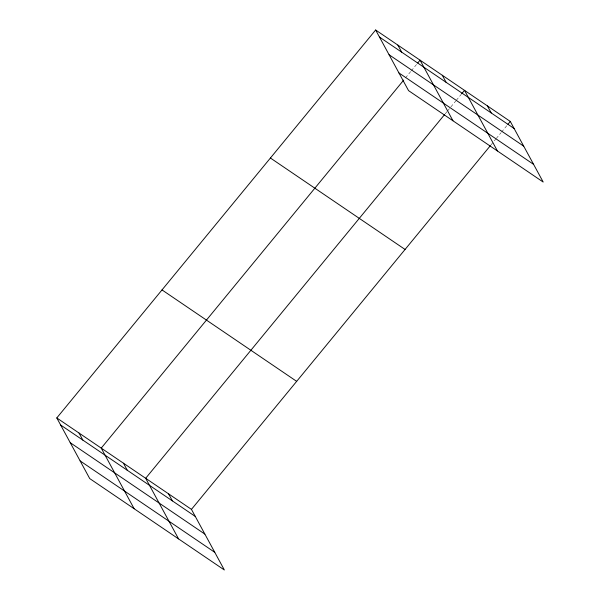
<?xml version="1.0" encoding="UTF-8"?>
<svg xmlns="http://www.w3.org/2000/svg" width="600" height="600" viewBox="0 0 600 600"><rect width="100%" height="100%" fill="white"/><g stroke="black" fill="none" stroke-linecap="round" stroke-linejoin="round"><path stroke-width="0.45" stroke-dasharray="3 2.25" d="M405.457 77.955L410.715 71.55M411.3 70.845L417.15 63.727M445.215 113.82L446.97 111.683M447.555 110.97L455.737 101.017M456.322 100.305L460.995 94.613M490.995 144.907L495.675 139.215M496.26 138.502L500.933 132.817M501.518 132.105L506.783 125.7"/><path stroke-width="0.9" d="M56.797 417.938L191.453 509.377L224.362 570L89.715 478.567L56.797 417.938L375.638 30L510.285 121.433L543.202 182.062L408.548 90.623L375.638 30M403.702 80.085L101.235 448.118L134.145 508.74M417.735 63.015L420.067 60.172L452.985 120.795M444.63 114.525L145.665 478.29L178.583 538.912M461.58 93.9L464.505 90.345L497.423 150.975M191.453 509.377L490.41 145.613M507.952 124.282L510.285 121.433M379.47 37.072L514.125 128.505M389.07 54.742L523.725 146.175M398.955 72.953L533.61 164.385M270.42 158.017L405.067 249.458M162.015 289.92L296.663 381.353M60.637 425.01L195.285 516.442M70.23 442.688L204.885 534.12M80.115 460.89L214.77 552.33M487.395 105.892L491.235 112.958M442.29 75.262L446.13 82.328M397.853 45.09L401.692 52.155M168.555 493.83L172.395 500.903M123.45 463.2L127.29 470.272M79.012 433.028L82.852 440.1"/></g></svg>
